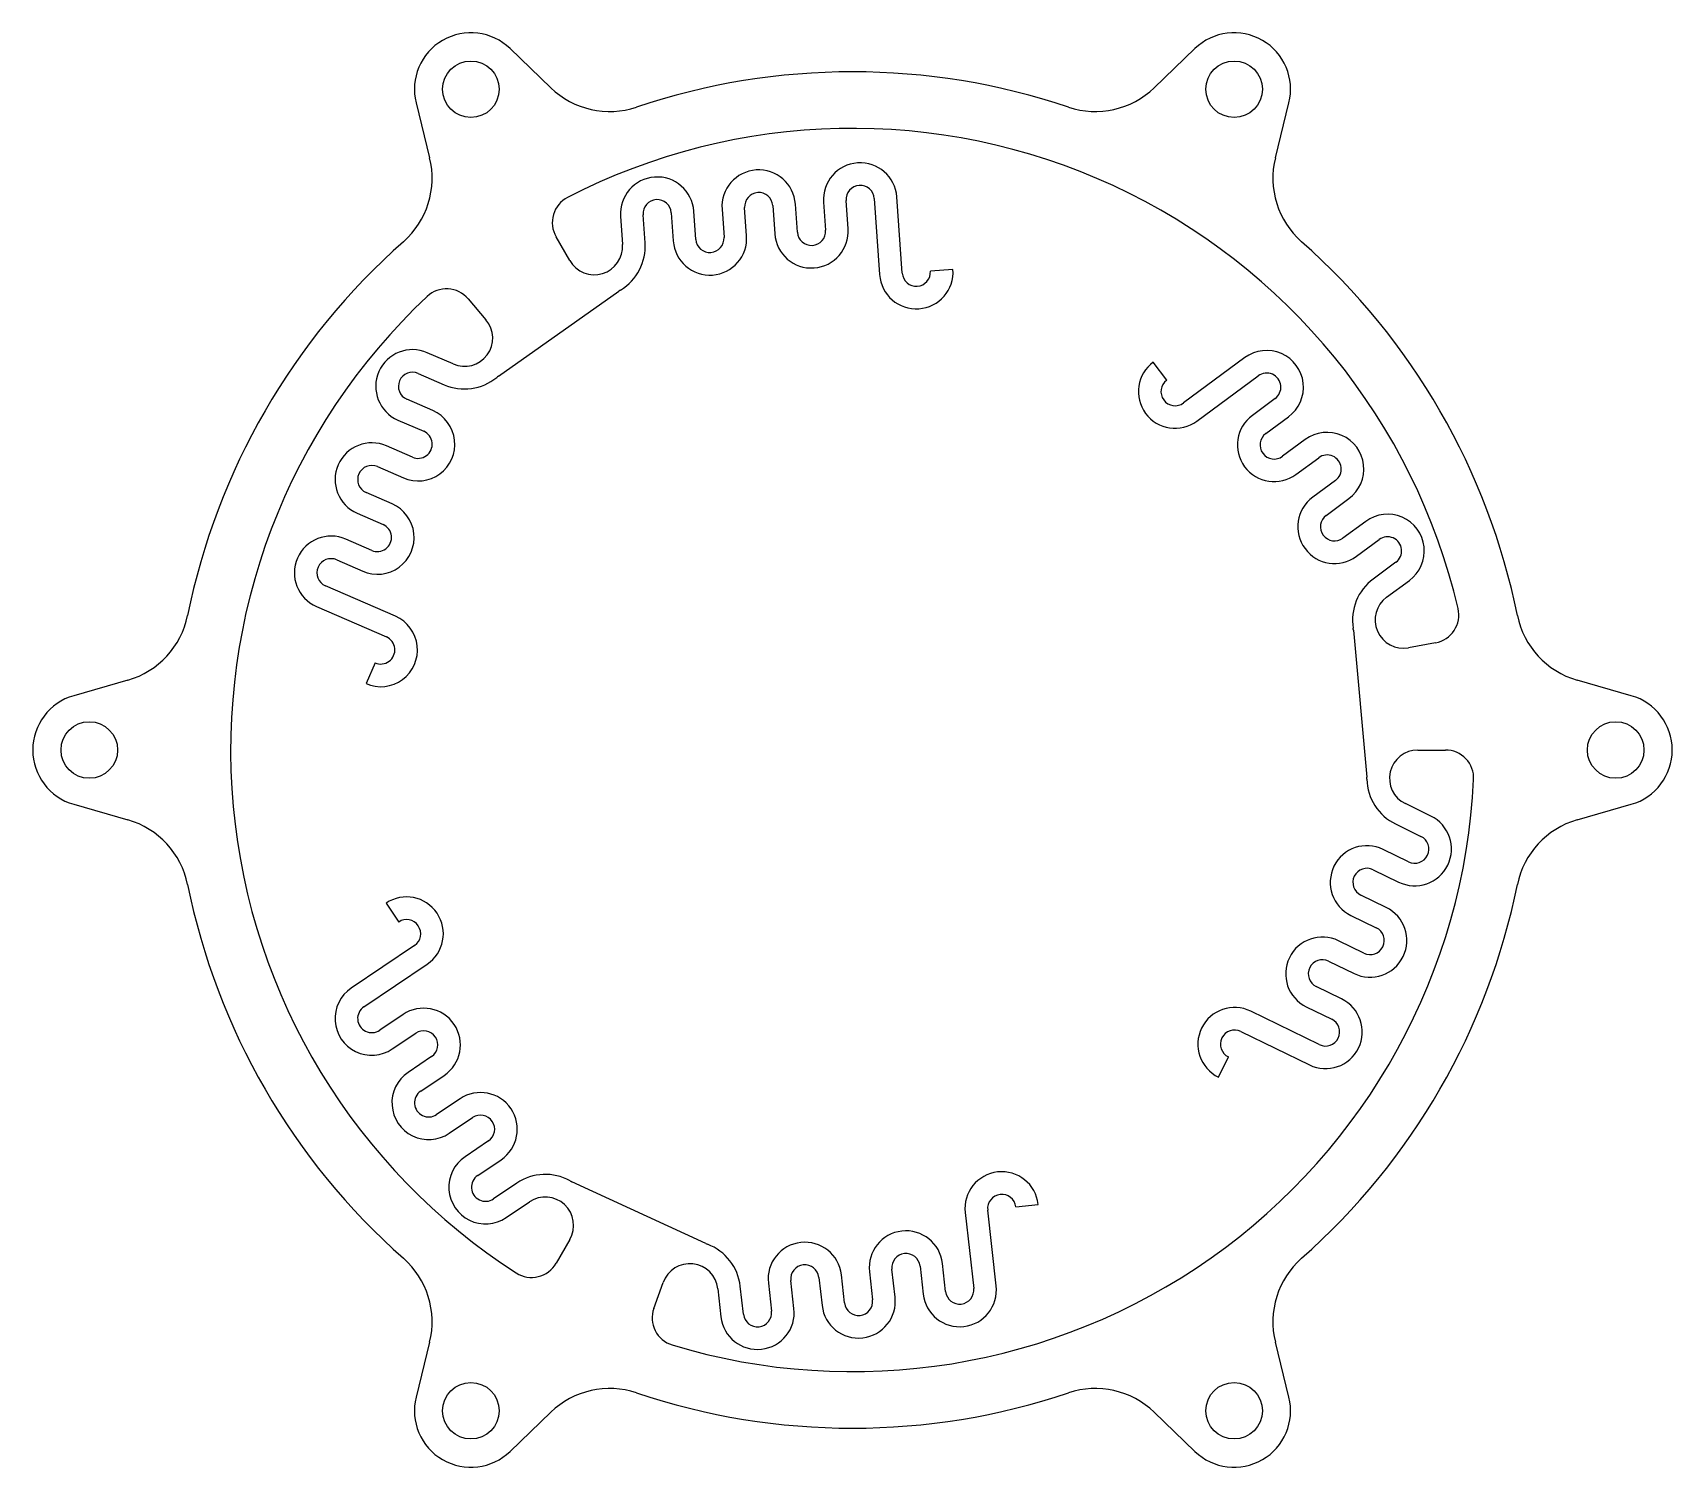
# Model space of a CAD drawing. Header units: metres. Extents: x -29 to 29, y -25.4 to 25.4.
import ezdxf

# ---------------------------------------------------------------- set-up
doc = ezdxf.new("R2010")
doc.units = ezdxf.units.M

msp = doc.modelspace()

# ---------------------------------------------------------------- linework, layer by layer
at = {"layer": 'PARAMETRIX'}
for p, q in [((-10.6724, 23.436), (-12.1125, 24.8231)), ((12.1125, 24.8231), (10.6724, 23.436)), ((-15.4412, 22.9013), (-14.96, 20.9606)), ((14.96, 20.9606), (15.4412, 22.9013)), ((-3.7471, 18.1972), (-3.8169, 19.1948)), ((-2.8193, 19.2645), (-2.7496, 18.2669)), ((-1.9515, 18.3228), (-2.0213, 19.3203)), ((-1.0237, 19.3901), (-0.9539, 18.3925)), ((-0.1559, 18.4483), (-0.2257, 19.4459)), ((0.7719, 19.5156), (0.9603, 16.8222)), ((1.7583, 16.878), (1.57, 19.5714)), ((-8.2062, 18.8878), (-8.1364, 17.8903)), ((-7.3384, 17.9461), (-7.4081, 18.9436)), ((-6.4106, 19.0134), (-6.3408, 18.0158)), ((-5.5427, 18.0716), (-5.6125, 19.0692)), ((-4.6149, 19.139), (-4.5452, 18.1414)), ((-10, 17.3205), (-10.4881, 18.1659)), ((3.5539, 17.0036), (2.7559, 16.9478)), ((-13.6009, 15.9692), (-12.968, 15.226)), ((-12.5291, 13.2306), (-8.2671, 16.2383)), ((-14.1293, 13.6611), (-15.0458, 14.0611)), ((11.1155, 13.087), (10.6405, 13.7307)), ((13.8818, 13.8853), (11.7092, 12.2823)), ((-15.3658, 13.3279), (-14.4493, 12.9279)), ((12.1841, 11.6385), (14.3568, 13.2416)), ((-14.8493, 12.0114), (-15.7658, 12.4114)), ((14.9505, 12.4369), (14.1458, 11.8432)), ((-16.0858, 11.6782), (-15.1693, 11.2782)), ((14.6208, 11.1994), (15.4254, 11.7932)), ((-15.5693, 10.3617), (-16.4859, 10.7617)), ((16.0192, 10.9885), (15.2145, 10.3948)), ((-16.8059, 10.0285), (-15.8894, 9.6285)), ((15.6895, 9.751), (16.4941, 10.3447)), ((17.0878, 9.5401), (16.2832, 8.9464)), ((-16.2894, 8.712), (-17.2059, 9.112)), ((16.7581, 8.3026), (17.5628, 8.8963)), ((-17.5259, 8.3788), (-16.6094, 7.9787)), ((18.1565, 8.0916), (17.3519, 7.4979)), ((-17.0094, 7.0622), (-17.9259, 7.4622)), ((17.8268, 6.8542), (18.6315, 7.4479)), ((-18.2459, 6.729), (-17.3294, 6.329)), ((19.2252, 6.6432), (18.4205, 6.0495)), ((-16.1713, 4.7325), (-18.6459, 5.8125)), ((18.8955, 5.4058), (19.7002, 5.9995)), ((-18.9659, 5.0793), (-16.4914, 3.9993)), ((17.7226, 4.2352), (18.1963, -0.9597)), ((20.6302, 3.7942), (19.6701, 3.6176)), ((-16.8914, 3.0828), (-17.2114, 2.3496)), ((-25.6324, 2.4754), (-27.5537, 1.9218)), ((27.5537, 1.9218), (25.6324, 2.4754)), ((20, 0), (20.9762, 0)), ((-27.5537, -1.9218), (-25.6324, -2.4754)), ((20.4604, -2.3372), (19.5616, -1.8988)), ((25.6324, -2.4754), (27.5537, -1.9218)), ((19.2109, -2.6178), (20.1097, -3.0562)), ((19.6714, -3.955), (18.7726, -3.5166)), ((18.4219, -4.2357), (19.3207, -4.674)), ((18.8823, -5.5728), (17.9835, -5.1345)), ((-16.5025, -5.424), (-16.0551, -6.0872)), ((17.6328, -5.8535), (18.5316, -6.2919)), ((-15.4959, -6.9163), (-17.7343, -8.4261)), ((18.0932, -7.1907), (17.1944, -6.7523)), ((16.8437, -7.4713), (17.7425, -7.9097)), ((-17.287, -9.0893), (-15.0486, -7.5795)), ((17.3042, -8.8085), (16.4054, -8.3701)), ((16.5151, -10.4263), (14.0883, -9.2427)), ((16.0547, -9.0891), (16.9535, -9.5275)), ((-15.8988, -9.3592), (-16.7278, -9.9184)), ((-16.2804, -10.5816), (-15.4514, -10.0224)), ((13.7376, -9.9617), (16.1644, -11.1453)), ((-14.8922, -10.8514), (-15.7213, -11.4106)), ((12.9486, -11.5796), (13.2993, -10.8605)), ((-15.2739, -12.0739), (-14.4449, -11.5147)), ((-13.8857, -12.3437), (-14.7147, -12.9029)), ((-14.2674, -13.5661), (-13.4383, -13.0069)), ((-12.8791, -13.836), (-13.7082, -14.3952)), ((-13.2608, -15.0584), (-12.4318, -14.4992)), ((-11.8726, -15.3282), (-12.7016, -15.8874)), ((-5.1935, -17.4658), (-9.9293, -15.2786)), ((-12.2543, -16.5507), (-11.4252, -15.9915)), ((5.7759, -16.1697), (6.5709, -16.0803)), ((3.9872, -16.371), (4.2892, -19.0541)), ((5.0841, -18.9646), (4.7822, -16.2816)), ((-10, -17.3205), (-10.4881, -18.1659)), ((0.5999, -18.463), (0.7117, -19.4567)), ((1.5067, -19.3672), (1.3949, -18.3735)), ((2.3886, -18.2617), (2.5005, -19.2554)), ((3.2954, -19.1659), (3.1836, -18.1722)), ((-7.0292, -19.7633), (-6.7021, -18.8436)), ((-4.7662, -19.0669), (-4.6544, -20.0606)), ((-3.8594, -19.9711), (-3.9712, -18.9774)), ((-2.9775, -18.8656), (-2.8657, -19.8593)), ((-2.0707, -19.7698), (-2.1825, -18.7761)), ((-1.1888, -18.6643), (-1.077, -19.658)), ((-0.282, -19.5685), (-0.3938, -18.5748)), ((-14.96, -20.9606), (-15.4412, -22.9013)), ((15.4412, -22.9013), (14.96, -20.9606)), ((-12.1125, -24.8231), (-10.6724, -23.436)), ((10.6724, -23.436), (12.1125, -24.8231))]:
    msp.add_line(p, q, dxfattribs=at)
for centre in [(-13.5, 23.3827), (13.5, 23.3827), (-27, 0), (27, 0), (-13.5, -23.3827), (13.5, -23.3827)]:
    msp.add_circle(centre, 1, dxfattribs=at)
for centre, radius, start, end in [((-13.5, 23.3827), 2, 46.0734, 193.9266), ((13.5, 23.3827), 2, 346.0734, 133.9266), ((0, 0), 24, 71.4463, 108.5537), ((-8.5912, 25.5967), 3, 226.0734, 288.5537), ((8.5912, 25.5967), 3, 251.4463, 313.9266), ((0, 0), 22, 13.1504, 117.2706), ((-17.8718, 20.2386), 3, 311.4463, 13.9266), ((17.8718, 20.2386), 3, 166.0734, 228.5537), ((-3.3181, 19.2296), 1.3, 4, 184), ((0.2731, 19.4808), 1.3, 4, 184), ((-6.9093, 18.9785), 1.3, 4, 184), ((-3.3181, 19.2296), 0.5, 4, 184), ((0.2731, 19.4808), 0.5, 4, 184), ((-9.6221, 18.6659), 1, 117.2706, 210), ((-6.9093, 18.9785), 0.5, 4, 184), ((0, 0), 24, 131.4463, 168.5537), ((-5.044, 18.1065), 1.3, 184, 4), ((-5.044, 18.1065), 0.5, 184, 4), ((-1.4527, 18.3576), 1.3, 184, 4), ((-1.4527, 18.3576), 0.5, 184, 4), ((0, 0), 24, 11.4463, 48.5537), ((-9.134, 17.8205), 1, 210, 4), ((-9.134, 17.8205), 1.8, 301.0333, 4), ((2.2571, 16.9129), 1.3, 184, 4), ((2.2571, 16.9129), 0.5, 184, 4), ((-14.3622, 15.3208), 1, 40.421, 133.1504), ((-7.6905, 15.4213), 1, 121.0333, 125.2105), ((0, 0), 22, 133.1504, 237.2706), ((-13.7293, 14.5776), 1, 246.421, 40.421), ((-15.5658, 12.8697), 1.3, 66.421, 246.421), ((14.6536, 12.8392), 1.3, 306.421, 126.421), ((-15.5658, 12.8697), 0.5, 66.421, 246.421), ((11.4123, 12.6846), 1.3, 126.421, 306.421), ((-13.7293, 14.5776), 1.8, 246.421, 309.3877), ((-11.9525, 12.4136), 1, 125.2105, 129.3877), ((11.4123, 12.6846), 0.5, 126.421, 306.421), ((14.6536, 12.8392), 0.5, 306.421, 126.421), ((-15.3693, 10.8199), 1.3, 246.421, 66.421), ((14.9176, 10.7971), 1.3, 126.421, 306.421), ((-15.3693, 10.8199), 0.5, 246.421, 66.421), ((14.9176, 10.7971), 0.5, 126.421, 306.421), ((16.791, 9.9424), 1.3, 306.421, 126.421), ((-17.0059, 9.5702), 1.3, 66.421, 246.421), ((16.791, 9.9424), 0.5, 306.421, 126.421), ((-17.0059, 9.5702), 0.5, 66.421, 246.421), ((-16.8094, 7.5205), 1.3, 246.421, 66.421), ((17.055, 7.9003), 1.3, 126.421, 306.421), ((17.055, 7.9003), 0.5, 126.421, 306.421), ((18.9284, 7.0456), 1.3, 306.421, 126.421), ((-18.4459, 6.2708), 1.3, 66.421, 246.421), ((-16.8094, 7.5205), 0.5, 246.421, 66.421), ((18.9284, 7.0456), 0.5, 306.421, 126.421), ((-18.4459, 6.2708), 0.5, 66.421, 246.421), ((19.4892, 4.6011), 1.8, 126.421, 189.3877), ((19.4892, 4.6011), 1, 126.421, 280.421), ((-26.463, 5.3581), 3, 286.0734, 348.5537), ((-16.6914, 3.541), 1.3, 246.421, 66.421), ((20.4493, 4.7777), 1, 280.421, 13.1504), ((26.463, 5.3581), 3, 191.4463, 253.9266), ((16.7267, 4.1444), 1, 5.2105, 9.3877), ((-16.6914, 3.541), 0.5, 246.421, 66.421), ((-27, 0), 2, 106.0734, 253.9266), ((27, 0), 2, 286.0734, 73.9266), ((20, -1), 1, 90, 244), ((20.9762, -1), 1, 357.2706, 90), ((0, 0), 22, 253.1504, 357.2706), ((17.2005, -1.0505), 1, 1.0333, 5.2105), ((20, -1), 1.8, 181.0333, 244), ((-26.463, -5.3581), 3, 11.4463, 73.9266), ((19.8905, -3.5056), 1.3, 244, 64), ((26.463, -5.3581), 3, 106.0734, 168.5537), ((18.2027, -4.6851), 1.3, 64, 244), ((19.8905, -3.5056), 0.5, 244, 64), ((18.2027, -4.6851), 0.5, 64, 244), ((0, 0), 24, 191.4463, 228.5537), ((-15.7755, -6.5018), 1.3, 304, 124), ((0, 0), 24, 311.4463, 348.5537), ((18.3124, -6.7413), 1.3, 244, 64), ((-15.7755, -6.5018), 0.5, 304, 124), ((18.3124, -6.7413), 0.5, 244, 64), ((16.6245, -7.9207), 1.3, 64, 244), ((16.6245, -7.9207), 0.5, 64, 244), ((-17.0074, -9.5038), 1.3, 124, 304), ((-17.0074, -9.5038), 0.5, 124, 304), ((-15.1718, -10.4369), 1.3, 304, 124), ((13.5185, -10.4111), 1.3, 64, 244), ((16.7343, -9.9769), 1.3, 244, 64), ((16.7343, -9.9769), 0.5, 244, 64), ((-15.1718, -10.4369), 0.5, 304, 124), ((13.5185, -10.4111), 0.5, 64, 244), ((-14.9943, -12.4884), 1.3, 124, 304), ((-14.9943, -12.4884), 0.5, 124, 304), ((-13.1587, -13.4215), 1.3, 304, 124), ((-13.1587, -13.4215), 0.5, 304, 124), ((-12.9812, -15.4729), 1.3, 124, 304), ((-12.9812, -15.4729), 0.5, 124, 304), ((-10.866, -16.8205), 1.8, 61.0333, 124), ((5.2791, -16.2257), 1.3, 6.421, 186.421), ((-9.51, -14.3708), 1, 241.0333, 245.2105), ((-10.866, -16.8205), 1, 330, 124), ((5.2791, -16.2257), 0.5, 6.421, 186.421), ((1.8918, -18.3176), 1.3, 6.421, 186.421), ((-4.7742, -16.558), 1, 245.2105, 249.3877), ((-5.7599, -19.1787), 1.8, 6.421, 69.3877), ((-1.6857, -18.7202), 1.3, 6.421, 186.421), ((1.8918, -18.3176), 0.5, 6.421, 186.421), ((-17.8718, -20.2386), 3, 346.0734, 48.5537), ((-11.3541, -17.6659), 1, 237.2706, 330), ((-5.7599, -19.1787), 1, 6.421, 160.421), ((-1.6857, -18.7202), 0.5, 6.421, 186.421), ((17.8718, -20.2386), 3, 131.4463, 193.9266), ((3.7923, -19.11), 1.3, 186.421, 6.421), ((3.7923, -19.11), 0.5, 186.421, 6.421), ((0.2149, -19.5126), 1.3, 186.421, 6.421), ((0.2149, -19.5126), 0.5, 186.421, 6.421), ((-6.0871, -20.0984), 1, 160.421, 253.1504), ((-3.3625, -19.9152), 1.3, 186.421, 6.421), ((-3.3625, -19.9152), 0.5, 186.421, 6.421), ((-8.5912, -25.5967), 3, 71.4463, 133.9266), ((8.5912, -25.5967), 3, 46.0734, 108.5537), ((-13.5, -23.3827), 2, 166.0734, 313.9266), ((0, 0), 24, 251.4463, 288.5537), ((13.5, -23.3827), 2, 226.0734, 13.9266)]:
    msp.add_arc(centre, radius, start, end, dxfattribs=at)

doc.saveas('drawing.dxf')
